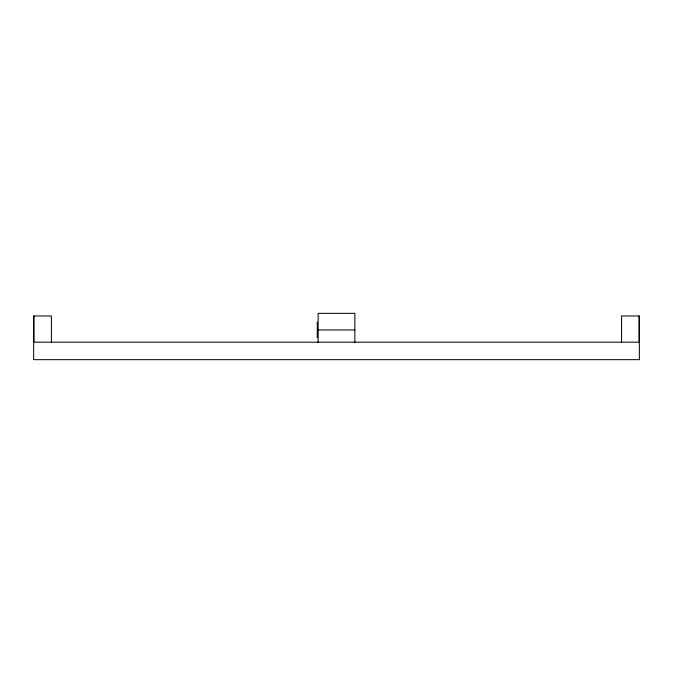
<?xml version="1.0" encoding="UTF-8"?>
<svg xmlns="http://www.w3.org/2000/svg" width="673" height="673" viewBox="0 0 673 673"><rect width="100%" height="100%" fill="white"/><g stroke="black" fill="none" stroke-linecap="round" stroke-linejoin="round"><path stroke-width="1.01" d="M318.144 329.947L354.856 329.947M639.064 315.957L639.064 342.178L33.936 342.178L33.936 315.957M621.583 342.178L621.583 315.957L639.35 315.957L639.35 359.66L33.65 359.66L33.65 315.957L51.417 315.957L51.417 342.178M354.856 342.532L354.856 313.34L318.144 313.34L318.144 342.532M317.269 322.081L317.269 337.812"/></g></svg>
